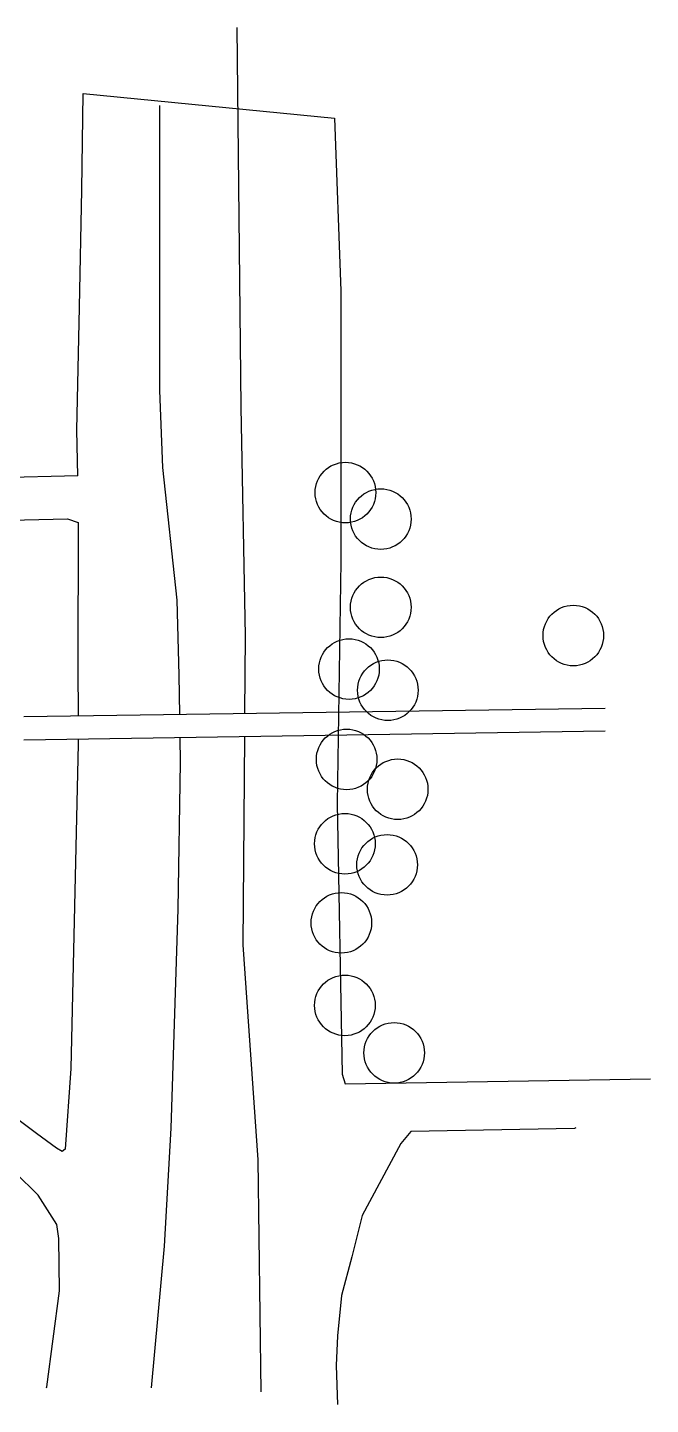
# Model space of a CAD drawing. Header units: metres. Extents: x 3702 to 4243, y 1567 to 1830.
# Drawn here: x 4124.9 to 4243.2, y 1568.2 to 1829.6 of the extents above; entities that cross this region are included whole.
import ezdxf

# ---------------------------------------------------------------- set-up
doc = ezdxf.new("R2010")
doc.units = ezdxf.units.M
doc.layers.add('Streets', color=7, linetype='Continuous')
doc.layers.add('vegetation', color=3, linetype='Continuous')

msp = doc.modelspace()

# ---------------------------------------------------------------- linework, layer by layer
at = {"layer": 'Streets'}
msp.add_line((4134.46, 1744.49), (4060.51, 1742.51), dxfattribs=at)
for points in [[(4166.17, 1699.36), (4166.27, 1714.09), (4165.48, 1757.5), (4164.68, 1829.58)], [(4134.46, 1744.49), (4134.28, 1753.17), (4134.79, 1776.52), (4135.25, 1798.78), (4135.48, 1817.03), (4183.2, 1812.39), (4184.37, 1779.6), (4184.37, 1728.2), (4183.72, 1682.28), (4184.63, 1630.9), (4185.22, 1629.11), (4243.17, 1630)], [(4149.98, 1814.81), (4149.98, 1797.4), (4149.98, 1760.69), (4150.56, 1746.04), (4153.24, 1720.9), (4153.66, 1706.64), (4153.77, 1699.18)], [(4070.23, 1735.26), (4102.51, 1735.64), (4132.47, 1736.3), (4134.5, 1735.61), (4134.44, 1707.96), (4134.51, 1698.91)], [(4234.55, 1700.31), (4124.19, 1698.77)], [(4134.55, 1694.49), (4134.55, 1693.61), (4133.16, 1632), (4132.06, 1616.65), (4131.48, 1616.24), (4130.43, 1616.88), (4126.63, 1619.63), (4121.78, 1623.24), (4117.5, 1626.76), (4112.57, 1630.77), (4110.3, 1630.79), (4107.48, 1630.74), (4101.09, 1630.89), (4087.92, 1630.83), (4022.71, 1630.36), (3948.18, 1629.66), (3945.77, 1629.84), (3945.18, 1630.42), (3945, 1631.38)], [(4234.55, 1696.03), (4124.19, 1694.33)], [(4153.83, 1694.79), (4153.9, 1690.08), (4153.42, 1662.23), (4152.11, 1620.68), (4150.84, 1598.28), (4148.36, 1571.38)], [(4169.24, 1570.59), (4168.7, 1614.64), (4165.87, 1655.47), (4166.14, 1694.98)], [(4128.53, 1571.38), (4128.57, 1571.58), (4130.99, 1589.77), (4130.87, 1599.71), (4130.49, 1602.41), (4126.94, 1607.93), (4118.12, 1616.53), (4112.62, 1620.2), (4109.5, 1621.48), (4106.26, 1621.97), (4100.52, 1621.91), (3869.54, 1620.08), (3866.89, 1618.28), (3864.08, 1615.15), (3862.39, 1610.89), (3862.98, 1571.25)], [(4229, 1620.74), (4228.77, 1620.58), (4197.68, 1620.01), (4195.78, 1617.73), (4193.49, 1613.54), (4188.44, 1604.12), (4186.47, 1596.25), (4184.5, 1588.88), (4183.76, 1581.25), (4183.51, 1575.6), (4183.76, 1568.22)]]:
    msp.add_lwpolyline(points, dxfattribs=at)
at = {"layer": 'vegetation'}
for centre in [(4185.26, 1741.3), (4191.97, 1736.28), (4191.97, 1719.53), (4228.52, 1714.17), (4185.94, 1707.81), (4193.31, 1703.79), (4185.49, 1690.66), (4195.18, 1684.99), (4185.16, 1674.65), (4193.17, 1670.65), (4184.49, 1659.64), (4185.16, 1643.97), (4194.51, 1634.96)]:
    msp.add_circle(centre, 5.75, dxfattribs=at)

doc.saveas('drawing.dxf')
